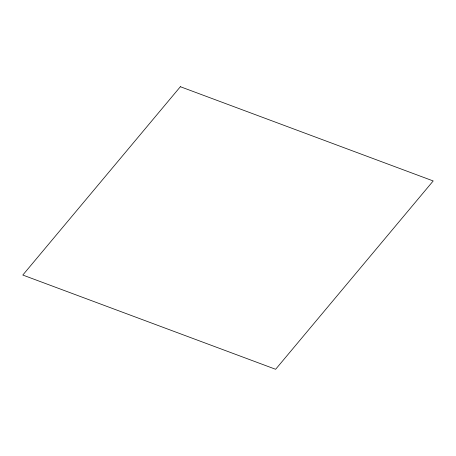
<?xml version="1.0" encoding="UTF-8"?>
<svg xmlns="http://www.w3.org/2000/svg" width="456" height="456" viewBox="0 0 456 456"><rect width="100%" height="100%" fill="white"/><g stroke="black" fill="none" stroke-linecap="round" stroke-linejoin="round"><path stroke-width="0.68" d="M180.371 86.714L22.8 275.048L275.629 369.286L433.2 180.952L180.371 86.714"/></g></svg>
